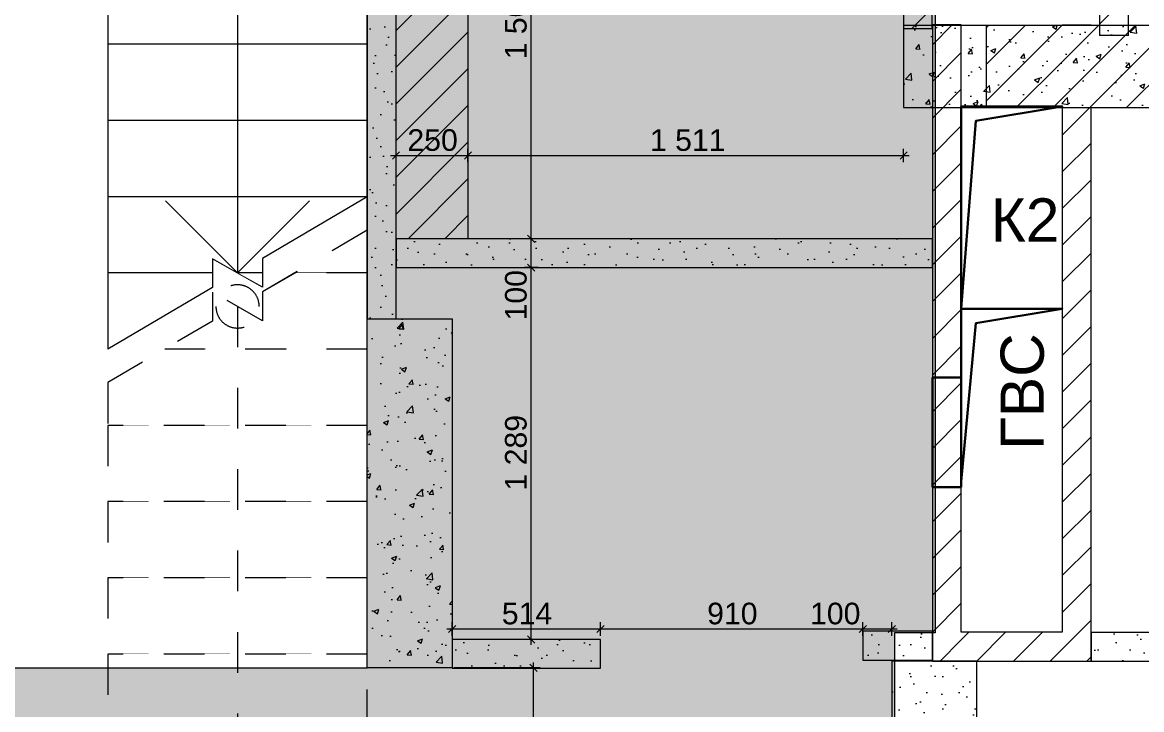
# Model space of a CAD drawing. Header units: millimetres. Extents: x 2336463 to 2579121, y 595385 to 778077.
# Drawn here: x 2428312 to 2432193, y 706766 to 709148 of the extents above; entities that cross this region are included whole.
import ezdxf

# ---------------------------------------------------------------- set-up
doc = ezdxf.new("R2010")
doc.units = ezdxf.units.MM
doc.header["$MEASUREMENT"] = 0
for name, pattern in [('Wipeout_Contour', [1000, 0, -1000]), ('Пунктирная', [88.194442, 0, -88.194442]), ('Штриховая', [282.222223, 141.111112, -141.111112])]:
    doc.linetypes.add(name, pattern=pattern)
for name, color, linetype, lineweight in [('+возводимые стены шриховка_Ном._пера__1', 7, 'Continuous', 13), ('+стена с дверью_Ном._пера__1', 7, 'Continuous', 13), ('Конструктив - Стены Несущие_Ном._пера__21', 7, 'Continuous', 30), ('сит план_Ном._пера__1', 7, 'Continuous', 13), ('сит план_Ном._пера__21', 7, 'Continuous', 30)]:
    doc.layers.add(name, color=color, linetype=linetype, lineweight=lineweight)
for name, color, linetype, lineweight, true_color in [('+возводимые стены шриховка_Ном._пера__183', 7, 'Continuous', 0, 0xe8e8e8), ('+возводимые стены шриховка_Ном._пера__242', 7, 'Continuous', 13, 0x1b55b5), ('+размер возводимые стены_Ном._пера__242', 7, 'Continuous', 13, 0x1b55b5), ('+стена с дверью_Ном._пера__243', 7, 'Continuous', 13, 0xe25822), ('Конструктив - Лестницы_Ном._пера__11', 7, 'Continuous', 15, 0x6c80ff), ('сит план_Ном._пера__87', 7, 'Continuous', 20, 0x6a6a6a)]:
    doc.layers.add(name, color=color, linetype=linetype, lineweight=lineweight, true_color=true_color)
for name, color, linetype in [('+размер возводимые стены', 7, 'Continuous'), ('Конструктив - Лестницы', 7, 'Continuous'), ('сит план', 7, 'Continuous')]:
    doc.layers.add(name, color=color, linetype=linetype)
doc.styles.add('СГЕНЕРИР_СТИЛЬ_1', font='arial.ttf')
doc.dimstyles.new('СГЕНЕРИР_СТИЛЬ__1', dxfattribs={"dimtxt": 75, "dimasz": 23.75, "dimexe": 0.18, "dimexo": 300, "dimgap": 0, "dimtad": 1, "dimtih": 1, "dimtoh": 1, "dimdec": 0, "dimzin": 0, "dimdsep": 46, "dimtxsty": 'СГЕНЕРИР_СТИЛЬ_1', "dimblk": 'ARROWHEAD_6', "dimblk1": 'ARROWHEAD_6', "dimblk2": 'ARROWHEAD_6', "dimcen": 0.09, "dimclrd": 256, "dimclre": 256, "dimclrt": 256, "dimazin": 0, "dimtfac": 1, "dimtdec": 4, "dimtmove": 0, "dimatfit": 3, "dimfxl": 0, "dimtolj": 1, "dimtzin": 0, "dimarcsym": 0})
doc.dimstyles.new('СГЕНЕРИР_СТИЛЬ__2', dxfattribs={"dimtxt": 75, "dimasz": 23.75, "dimexe": 0.18, "dimexo": 300, "dimgap": 0, "dimtad": 1, "dimdec": 0, "dimzin": 0, "dimdsep": 46, "dimtxsty": 'СГЕНЕРИР_СТИЛЬ_1', "dimblk": 'ARROWHEAD_6', "dimblk1": 'ARROWHEAD_6', "dimblk2": 'ARROWHEAD_6', "dimcen": 0.09, "dimclrd": 256, "dimclre": 256, "dimclrt": 256, "dimazin": 0, "dimtfac": 1, "dimtdec": 4, "dimtmove": 0, "dimatfit": 3, "dimfxl": 0, "dimtolj": 1, "dimtzin": 0, "dimarcsym": 0})
pattern_1 = [(45, (2086872.015, 585988.686), (-55.684659, 55.684659), [0, -52.5, 0, -78.75]), (110, (2087047.015, 585988.686), (74.000794, 26.934086), [0, -38.5, 0, -66.5])]
pattern_2 = [(45, (2086872.015, 585813.69), (-63.639609, 63.639609), [])]
pattern_3 = [(50, (2086872.01, 585813.69), (-182.18467, 15.939086), [19.05, -209.55]), (355, (2086872.01, 585813.69), (-35.24342, 191.05685), [15.24, -167.64058]), (100.451445, (2086887.2, 585812.36), (146.94125, 175.11775), [16.19001, -178.09024]), (46.1842, (2086872.01, 585864.49), (-271.07904, 42.04233), [28.575, -314.325]), (96.63556, (2086894.6, 585860.98), (237.40413, 247.42612), [24.28502, -267.1356]), (351.18415, (2086872.01, 585864.49), (237.40413, 247.42612), [22.85997, -251.45973]), (21, (2086897.41, 585851.79), (-151.61439, 102.2652), [19.05, -209.55]), (326, (2086897.41, 585851.79), (61.80203, 184.18797), [15.24, -167.64]), (71.451445, (2086910.05, 585843.26), (213.41642, 81.92277), [16.19001, -178.08994]), (37.5, (2086872.015, 585813.686), (3.088603, 84.555039), [0, -165.608, 0, -170.18, 0, -168.275]), (7.5, (2086872.015, 585813.69), (66.819663, 100.180575), [0, -97.028, 0, -161.798, 0, -64.135]), (327.5, (2086815.37, 585813.686), (-135.590595, 5.728744), [0, -63.5, 0, -198.12, 0, -262.89]), (317.5, (2086789.97, 585813.69), (148.12918, 25.42649), [0, -82.55, 0, -131.572, 0, -186.69])]

# ---------------------------------------------------------------- blocks, each defined once
blk = doc.blocks.new('Лестница_2', base_point=(2086872, 585813.7))
at = {"color": 254, "linetype": 'Wipeout_Contour', "lineweight": 0, "ltscale": 10121892.13433642}
blk.add_wipeout([(2429508, 709336.7), (2428608, 709336.7), (2428608, 709072.4), (2429508, 709072.4)], dxfattribs=at).dxf.layer = 'Конструктив - Лестницы'
at = {"layer": 'Конструктив - Лестницы_Ном._пера__11', "color": 171, "linetype": 'Continuous', "lineweight": 15, "true_color": 0x6c80ff}
for p, q in [((2428608, 709336.7), (2428608, 709072.4)), ((2429508, 709072.4), (2429508, 709336.7)), ((2428608, 709072.4), (2429508, 709072.4))]:
    blk.add_line(p, q, dxfattribs=at)
at = {"color": 254, "linetype": 'Wipeout_Contour', "lineweight": 0, "ltscale": 10121595.90443168}
blk.add_wipeout([(2429508, 709072.4), (2428608, 709072.4), (2428608, 708808.1), (2429508, 708808.1)], dxfattribs=at).dxf.layer = 'Конструктив - Лестницы'
at = {"layer": 'Конструктив - Лестницы_Ном._пера__11', "color": 171, "linetype": 'Continuous', "lineweight": 15, "true_color": 0x6c80ff}
for p, q in [((2429508, 709072.4), (2428608, 709072.4)), ((2428608, 709072.4), (2428608, 708808.1)), ((2429508, 708808.1), (2429508, 709072.4)), ((2428608, 708808.1), (2429508, 708808.1))]:
    blk.add_line(p, q, dxfattribs=at)
at = {"color": 254, "linetype": 'Wipeout_Contour', "lineweight": 0, "ltscale": 10121299.77627265}
blk.add_wipeout([(2429508, 708808.1), (2428608, 708808.1), (2428608, 708543.8), (2429508, 708543.8)], dxfattribs=at).dxf.layer = 'Конструктив - Лестницы'
at = {"layer": 'Конструктив - Лестницы_Ном._пера__11', "color": 171, "linetype": 'Continuous', "lineweight": 15, "true_color": 0x6c80ff}
for p, q in [((2429508, 708808.1), (2428608, 708808.1)), ((2428608, 708808.1), (2428608, 708543.8)), ((2429508, 708543.8), (2429508, 708808.1)), ((2428608, 708543.8), (2429508, 708543.8))]:
    blk.add_line(p, q, dxfattribs=at)
at = {"color": 254, "linetype": 'Wipeout_Contour', "lineweight": 0, "ltscale": 20241455.5073471}
blk.add_wipeout([(2428608, 708543.8), (2428608, 708279.5), (2428971.7, 708279.5), (2428971.7, 708328.9), (2429058, 708279.5), (2429144.2, 708279.5), (2429144.2, 708330.2), (2429508, 708543.8)], dxfattribs=at).dxf.layer = 'Конструктив - Лестницы'
at = {"layer": 'Конструктив - Лестницы_Ном._пера__11', "color": 171, "linetype": 'Continuous', "lineweight": 15, "true_color": 0x6c80ff}
for p, q in [((2429508, 708543.8), (2428608, 708543.8)), ((2428608, 708543.8), (2428608, 708279.5)), ((2428608, 708279.5), (2428971.7, 708279.5)), ((2429058, 708279.5), (2429144.2, 708279.5))]:
    blk.add_line(p, q, dxfattribs=at)
at = {"color": 254, "linetype": 'Wipeout_Contour', "lineweight": 0, "ltscale": 7591736.301718388}
blk.add_wipeout([(2429255.4, 708279.5), (2429508, 708279.5), (2429508, 708427.9)], dxfattribs=at).dxf.layer = 'Конструктив - Лестницы'
at = {"layer": 'Конструктив - Лестницы_Ном._пера__11', "color": 171, "linetype": 'Continuous', "lineweight": 15, "true_color": 0x6c80ff}
blk.add_line((2429508, 708543.8), (2429144.2, 708330.2), dxfattribs=at)
at = {"layer": 'Конструктив - Лестницы_Ном._пера__11', "color": 171, "linetype": 'Штриховая', "lineweight": 15, "true_color": 0x6c80ff}
for p, q in [((2429508, 708279.5), (2429508, 708427.9)), ((2429255.4, 708279.5), (2429508, 708279.5))]:
    blk.add_line(p, q, dxfattribs=at)
at = {"color": 254, "linetype": 'Wipeout_Contour', "lineweight": 0, "ltscale": 10119738.24395682}
blk.add_wipeout([(2428608, 708279.5), (2428608, 708015.3), (2428971.7, 708228.9), (2428971.7, 708279.5)], dxfattribs=at).dxf.layer = 'Конструктив - Лестницы'
at = {"color": 254, "linetype": 'Wipeout_Contour', "lineweight": 0, "ltscale": 7590793.219094954}
blk.add_wipeout([(2429144.2, 708279.5), (2429058, 708279.5), (2429144.2, 708230.2)], dxfattribs=at).dxf.layer = 'Конструктив - Лестницы'
at = {"layer": 'Конструктив - Лестницы_Ном._пера__11', "color": 171, "linetype": 'Continuous', "lineweight": 15, "true_color": 0x6c80ff}
for p, q in [((2428971.7, 708279.5), (2428608, 708279.5)), ((2428608, 708279.5), (2428608, 708015.3)), ((2429144.2, 708279.5), (2429058, 708279.5))]:
    blk.add_line(p, q, dxfattribs=at)
at = {"color": 254, "linetype": 'Wipeout_Contour', "lineweight": 0, "ltscale": 20242244.87497287}
blk.add_wipeout([(2428805.4, 708015.3), (2429508, 708015.3), (2429508, 708279.5), (2429255.4, 708279.5), (2429144.2, 708214.2), (2429144.2, 708114.2), (2428971.7, 708212.9), (2428971.7, 708112.9)], dxfattribs=at).dxf.layer = 'Конструктив - Лестницы'
at = {"layer": 'Конструктив - Лестницы_Ном._пера__11', "color": 171, "linetype": 'Continuous', "lineweight": 15, "true_color": 0x6c80ff}
for p, q in [((2429058, 709336.7), (2429058, 708279.5)), ((2429058, 708279.5), (2428808, 708529.5)), ((2429308, 708529.5), (2429058, 708279.5)), ((2429144.2, 708230.2), (2428971.7, 708328.9)), ((2428971.7, 708328.9), (2428971.7, 708228.9)), ((2429144.2, 708330.2), (2429144.2, 708230.2))]:
    blk.add_line(p, q, dxfattribs=at)
at = {"layer": 'Конструктив - Лестницы_Ном._пера__11', "color": 171, "linetype": 'Штриховая', "lineweight": 15, "true_color": 0x6c80ff}
for p, q in [((2429508, 708427.9), (2429144.2, 708214.2)), ((2429508, 708279.5), (2429255.4, 708279.5)), ((2429508, 708015.3), (2429508, 708279.5)), ((2429144.2, 708114.2), (2428971.7, 708212.9)), ((2428971.7, 708212.9), (2428971.7, 708112.9)), ((2429144.2, 708214.2), (2429144.2, 708114.2)), ((2428805.4, 708015.3), (2429508, 708015.3))]:
    blk.add_line(p, q, dxfattribs=at)
for start, end in [(0, 180), (180, 0)]:
    blk.add_arc((2429058, 708163.6), 75, start, end, dxfattribs=at)
at = {"color": 254, "linetype": 'Wipeout_Contour', "lineweight": 0, "ltscale": 12650277.35630486}
blk.add_wipeout([(2428608, 707751), (2429508, 707751), (2429508, 708015.3), (2428805.4, 708015.3), (2428608, 707899.3)], dxfattribs=at).dxf.layer = 'Конструктив - Лестницы'
at = {"layer": 'Конструктив - Лестницы_Ном._пера__11', "color": 171, "linetype": 'Continuous', "lineweight": 15, "true_color": 0x6c80ff}
blk.add_line((2428971.7, 708228.9), (2428608, 708015.3), dxfattribs=at)
at = {"layer": 'Конструктив - Лестницы_Ном._пера__11', "color": 171, "linetype": 'Штриховая', "lineweight": 15, "true_color": 0x6c80ff}
for p, q in [((2428971.7, 708112.9), (2428608, 707899.3)), ((2429508, 708015.3), (2428805.4, 708015.3)), ((2429508, 707751), (2429508, 708015.3)), ((2428608, 707899.3), (2428608, 707751)), ((2428608, 707751), (2429508, 707751))]:
    blk.add_line(p, q, dxfattribs=at)
at = {"color": 254, "linetype": 'Wipeout_Contour', "lineweight": 0, "ltscale": 10120116.28123861}
blk.add_wipeout([(2428608, 707751), (2428608, 707486.7), (2429508, 707486.7), (2429508, 707751)], dxfattribs=at).dxf.layer = 'Конструктив - Лестницы'
at = {"layer": 'Конструктив - Лестницы_Ном._пера__11', "color": 171, "linetype": 'Штриховая', "lineweight": 15, "true_color": 0x6c80ff}
for p, q in [((2429508, 707751), (2428608, 707751)), ((2428608, 707751), (2428608, 707486.7)), ((2429508, 707486.7), (2429508, 707751)), ((2428608, 707486.7), (2429508, 707486.7))]:
    blk.add_line(p, q, dxfattribs=at)
at = {"color": 254, "linetype": 'Wipeout_Contour', "lineweight": 0, "ltscale": 10119820.6619353}
blk.add_wipeout([(2428608, 707486.7), (2428608, 707222.4), (2429508, 707222.4), (2429508, 707486.7)], dxfattribs=at).dxf.layer = 'Конструктив - Лестницы'
at = {"layer": 'Конструктив - Лестницы_Ном._пера__11', "color": 171, "linetype": 'Штриховая', "lineweight": 15, "true_color": 0x6c80ff}
for p, q in [((2429508, 707486.7), (2428608, 707486.7)), ((2428608, 707486.7), (2428608, 707222.4)), ((2429508, 707222.4), (2429508, 707486.7)), ((2428608, 707222.4), (2429508, 707222.4))]:
    blk.add_line(p, q, dxfattribs=at)
at = {"color": 254, "linetype": 'Wipeout_Contour', "lineweight": 0, "ltscale": 10119525.14443126}
blk.add_wipeout([(2428608, 707222.4), (2428608, 706958.1), (2429508, 706958.1), (2429508, 707222.4)], dxfattribs=at).dxf.layer = 'Конструктив - Лестницы'
at = {"layer": 'Конструктив - Лестницы_Ном._пера__11', "color": 171, "linetype": 'Штриховая', "lineweight": 15, "true_color": 0x6c80ff}
for p, q in [((2429508, 707222.4), (2428608, 707222.4)), ((2428608, 707222.4), (2428608, 706958.1)), ((2429508, 706958.1), (2429508, 707222.4)), ((2428608, 706958.1), (2429508, 706958.1))]:
    blk.add_line(p, q, dxfattribs=at)
at = {"color": 254, "linetype": 'Wipeout_Contour', "lineweight": 0, "ltscale": 10119229.7287354}
blk.add_wipeout([(2428608, 706958.1), (2428608, 706693.8), (2429508, 706693.8), (2429508, 706958.1)], dxfattribs=at).dxf.layer = 'Конструктив - Лестницы'
at = {"layer": 'Конструктив - Лестницы_Ном._пера__11', "color": 171, "linetype": 'Штриховая', "lineweight": 15, "true_color": 0x6c80ff}
for p, q in [((2429058, 708163.6), (2429058, 706165.3)), ((2429508, 706958.1), (2428608, 706958.1)), ((2428608, 706958.1), (2428608, 706693.8)), ((2429508, 706693.8), (2429508, 706958.1))]:
    blk.add_line(p, q, dxfattribs=at)
blk = doc.blocks.new('Стена_836', base_point=(2431368.1, 709998.4))
at = {"layer": 'сит план_Ном._пера__87', "linetype": 'Continuous', "lineweight": 20, "true_color": 0x6a6a6a}
h = blk.add_hatch(dxfattribs=at)
h.set_pattern_fill('Блоки_Бетонные_Эффективные', color=251, style=0, pattern_type=2)
h.set_pattern_definition(pattern_2)
h.paths.add_polyline_path([(2431368.1, 709998.4), (2431367.5, 709127.1), (2431467.5, 709127), (2431468.1, 709998.3)])
at = {"layer": 'сит план_Ном._пера__1', "color": 7, "linetype": 'Continuous', "lineweight": 13, "flags": 128}
for points in [[(2431368.1, 709998.4), (2431367.5, 709127.1)], [(2431468.1, 709998.3), (2431368.1, 709998.4)], [(2431468.1, 709997.9), (2431468.1, 709998.3)], [(2431467.5, 709127), (2431468, 709897.9)], [(2431367.5, 709127.1), (2431467.5, 709127)]]:
    blk.add_lwpolyline(points, dxfattribs=at)
blk = doc.blocks.new('Стена_838', base_point=(2432148, 709997.9))
at = {"layer": 'сит план_Ном._пера__87', "linetype": 'Continuous', "lineweight": 20, "true_color": 0x6a6a6a}
h = blk.add_hatch(dxfattribs=at)
h.set_pattern_fill('Блоки_Бетонные_Эффективные', color=251, style=0, pattern_type=2)
h.set_pattern_definition(pattern_2)
h.paths.add_polyline_path([(2432048, 709897.9), (2432047.8, 709102.8), (2432147.8, 709102.8), (2432148, 709897.9)])
at = {"layer": 'сит план_Ном._пера__1', "color": 7, "linetype": 'Continuous', "lineweight": 13, "flags": 128}
for points in [[(2432048, 709897.9), (2432047.8, 709102.8)], [(2432147.8, 709102.8), (2432148, 709897.9)], [(2432147.8, 709102.8), (2432047.8, 709102.8)]]:
    blk.add_lwpolyline(points, dxfattribs=at)
blk = doc.blocks.new('Стена_839', base_point=(2431653.9, 709137.9))
at = {"layer": 'сит план_Ном._пера__87', "linetype": 'Continuous', "lineweight": 20, "true_color": 0x6a6a6a}
h = blk.add_hatch(dxfattribs=at)
h.set_pattern_fill('Блоки_Бетонные_Эффективные', color=251, style=0, pattern_type=2)
h.set_pattern_definition(pattern_2)
h.paths.add_polyline_path([(2431918, 708852.8), (2431918, 709137.8), (2431653.9, 709137.9), (2431653.9, 708852.9)])
h = blk.add_hatch(dxfattribs=at)
h.set_pattern_fill('Блоки_Бетонные_Эффективные', color=251, style=0, pattern_type=2)
h.set_pattern_definition(pattern_2)
h.paths.add_polyline_path([(2432572.9, 708852.7), (2432573, 709137.7), (2432018, 709137.8), (2432018, 708852.8)])
at = {"layer": 'сит план_Ном._пера__1', "color": 7, "linetype": 'Continuous', "lineweight": 13, "flags": 128}
for points in [[(2431918, 709137.8), (2431653.9, 709137.9)], [(2431653.9, 709137.9), (2431653.9, 708852.9)], [(2432047.8, 709137.8), (2432018, 709137.8)], [(2432573, 709137.7), (2432147.8, 709137.8)], [(2432572.9, 708852.7), (2432573, 709137.7)], [(2431653.9, 708852.9), (2431918, 708852.8)], [(2432018, 708852.8), (2432572.9, 708852.7)]]:
    blk.add_lwpolyline(points, dxfattribs=at)
blk = doc.blocks.new('Стена_840', base_point=(2431468, 709139.9))
at = {"layer": 'сит план_Ном._пера__87', "linetype": 'Continuous', "lineweight": 20, "true_color": 0x6a6a6a}
h = blk.add_hatch(dxfattribs=at)
h.set_pattern_fill('Блоки_Бетонные_Эффективные', color=251, style=0, pattern_type=2)
h.set_pattern_definition(pattern_2)
h.paths.add_polyline_path([(2431568, 707033.9), (2431568, 709139.9), (2431468, 709139.9), (2431468, 707033.9)])
h = blk.add_hatch(dxfattribs=at)
h.set_pattern_fill('Блоки_Бетонные_Эффективные', color=251, style=0, pattern_type=2)
h.set_pattern_definition(pattern_2)
h.paths.add_polyline_path([(2431568, 707033.9), (2431468, 706933.9), (2431568, 706933.9)])
h = blk.add_hatch(dxfattribs=at)
h.set_pattern_fill('Блоки_Бетонные_Эффективные', color=251, style=0, pattern_type=2)
h.set_pattern_definition(pattern_2)
h.paths.add_polyline_path([(2431568, 707033.9), (2431468, 707033.9), (2431468, 706933.9)])
at = {"layer": 'сит план_Ном._пера__1', "color": 7, "linetype": 'Continuous', "lineweight": 13, "flags": 128}
for points in [[(2431468, 709139.9), (2431468, 706933.9)], [(2431568, 709139.9), (2431468, 709139.9)], [(2431568, 707033.9), (2431568, 709139.9)], [(2431468, 706933.9), (2431568, 706933.9)]]:
    blk.add_lwpolyline(points, dxfattribs=at)
blk = doc.blocks.new('Стена_841', base_point=(2431468, 706933.9))
at = {"layer": 'сит план_Ном._пера__87', "linetype": 'Continuous', "lineweight": 20, "true_color": 0x6a6a6a}
h = blk.add_hatch(dxfattribs=at)
h.set_pattern_fill('Блоки_Бетонные_Эффективные', color=251, style=0, pattern_type=2)
h.set_pattern_definition(pattern_2)
h.paths.add_polyline_path([(2431568, 706933.9), (2431918, 706933.9), (2431918, 707033.9), (2431568, 707033.9)])
h = blk.add_hatch(dxfattribs=at)
h.set_pattern_fill('Блоки_Бетонные_Эффективные', color=251, style=0, pattern_type=2)
h.set_pattern_definition(pattern_2)
h.paths.add_polyline_path([(2432018, 707033.9), (2431918, 707033.9), (2432018, 706933.9)])
h = blk.add_hatch(dxfattribs=at)
h.set_pattern_fill('Блоки_Бетонные_Эффективные', color=251, style=0, pattern_type=2)
h.set_pattern_definition(pattern_2)
h.paths.add_polyline_path([(2432018, 706933.9), (2431918, 707033.9), (2431918, 706933.9)])
at = {"layer": 'сит план_Ном._пера__1', "color": 7, "linetype": 'Continuous', "lineweight": 13, "flags": 128}
for points in [[(2431918, 707033.9), (2431568, 707033.9)], [(2432018, 706933.9), (2432018, 707033.9)], [(2431568, 706933.9), (2432018, 706933.9)]]:
    blk.add_lwpolyline(points, dxfattribs=at)
blk = doc.blocks.new('Стена_842', base_point=(2432018, 706933.9))
at = {"layer": 'сит план_Ном._пера__87', "linetype": 'Continuous', "lineweight": 20, "true_color": 0x6a6a6a}
h = blk.add_hatch(dxfattribs=at)
h.set_pattern_fill('Блоки_Бетонные_Эффективные', color=251, style=0, pattern_type=2)
h.set_pattern_definition(pattern_2)
h.paths.add_polyline_path([(2432018, 707033.9), (2432018, 709139.9), (2431918, 709139.9), (2431918, 707033.9)])
at = {"layer": 'сит план_Ном._пера__1', "color": 7, "linetype": 'Continuous', "lineweight": 13, "flags": 128}
for points in [[(2431918, 709139.9), (2432018, 709139.9)], [(2431918, 708852.8), (2431918, 707033.9)], [(2432018, 707033.9), (2432018, 708852.8)]]:
    blk.add_lwpolyline(points, dxfattribs=at)
blk = doc.blocks.new('*D3656', base_point=(2086872, 585813.7))
at = {"layer": '+размер возводимые стены_Ном._пера__242', "color": 152, "linetype": 'Continuous', "lineweight": 13, "true_color": 0x1b55b5}
for p, q in [((2433665.9, 706933.1), (2433619, 706933.1)), ((2433630, 706945.6), (2433655, 706920.6)), ((2433642.5, 705394.6), (2433642.5, 706933.1)), ((2433630, 705407.1), (2433655, 705382.1)), ((2433665.9, 705394.6), (2431922.2, 705394.6))]:
    blk.add_line(p, q, dxfattribs=at)
at = {"layer": '+размер возводимые стены_Ном._пера__242', "color": 152, "lineweight": 13, "true_color": 0x1b55b5, "char_height": 75, "attachment_point": 7, "rotation": 90, "style": 'СГЕНЕРИР_СТИЛЬ_1'}
for s, insert in [('\\A1;{\\pql;\\fArial|b0|i0|c204|p38;100}', (2433627.5, 706749.9)), ('\\A1;{\\pql;\\fArial|b0|i0|c204|p38;1\xa0539}', (2433627.5, 706035.6))]:
    blk.add_mtext(s, dxfattribs=dict(at, insert=insert))
blk = doc.blocks.new('ARROWHEAD_6')
at = {"color": 0, "linetype": 'Continuous', "lineweight": 0}
for p, q in [((0, 0), (-1, 0)), ((-0.5, -0.5), (0.5, 0.5))]:
    blk.add_line(p, q, dxfattribs=at)
blk = doc.blocks.new('*D3664', base_point=(2086872, 585813.7))
at = {"layer": '+размер возводимые стены_Ном._пера__242', "color": 152, "linetype": 'Continuous', "lineweight": 13, "true_color": 0x1b55b5}
for p, q in [((2430096.9, 706898.1), (2430071.9, 706923.1)), ((2430084.4, 706910.6), (2430084.4, 706929.4)), ((2430107.8, 706910.6), (2429807.6, 706910.6)), ((2430084.4, 704265), (2430084.4, 706910.6)), ((2430071.9, 704277.5), (2430096.9, 704252.5)), ((2430107.8, 704265), (2430060.9, 704265)), ((2430084.4, 704246.2), (2430084.4, 704265))]:
    blk.add_line(p, q, dxfattribs=at)
at = {"layer": '+размер возводимые стены_Ном._пера__242', "color": 152, "lineweight": 13, "true_color": 0x1b55b5, "insert": (2430069.4, 705459.6), "char_height": 75, "attachment_point": 7, "rotation": 90, "style": 'СГЕНЕРИР_СТИЛЬ_1'}
blk.add_mtext('\\A1;{\\pql;\\fArial|b0|i0|c204|p38;2\xa0646}', dxfattribs=at)
blk = doc.blocks.new('*D3665', base_point=(2086872, 585813.7))
at = {"layer": '+размер возводимые стены_Ном._пера__242', "color": 152, "linetype": 'Continuous', "lineweight": 13, "true_color": 0x1b55b5}
for p, q in [((2429783.8, 707045.3), (2429802.6, 707045.3)), ((2429815.1, 707057.8), (2429790.1, 707032.8)), ((2429802.6, 707021.9), (2429802.6, 707068.8)), ((2429802.6, 707045.3), (2430317.1, 707045.3)), ((2430329.6, 707057.8), (2430304.6, 707032.8)), ((2430317.1, 707021.9), (2430317.1, 707068.8))]:
    blk.add_line(p, q, dxfattribs=at)
at = {"layer": '+размер возводимые стены_Ном._пера__242', "color": 152, "lineweight": 13, "true_color": 0x1b55b5, "insert": (2429974.5, 707060.3), "char_height": 75, "attachment_point": 7, "style": 'СГЕНЕРИР_СТИЛЬ_1'}
blk.add_mtext('\\A1;{\\pql;\\fArial|b0|i0|c204|p38;514}', dxfattribs=at)
blk = doc.blocks.new('*D3666', base_point=(2086872, 585813.7))
at = {"layer": '+размер возводимые стены_Ном._пера__242', "color": 152, "linetype": 'Continuous', "lineweight": 13, "true_color": 0x1b55b5}
for p, q in [((2430329.6, 707057.8), (2430304.6, 707032.8)), ((2430317.1, 707021.9), (2430317.1, 707068.8)), ((2430317.1, 707045.3), (2431226.8, 707045.3)), ((2431239.3, 707057.8), (2431214.3, 707032.8)), ((2431226.8, 707021.9), (2431226.8, 707068.8))]:
    blk.add_line(p, q, dxfattribs=at)
at = {"layer": '+размер возводимые стены_Ном._пера__242', "color": 152, "lineweight": 13, "true_color": 0x1b55b5, "char_height": 75, "attachment_point": 7, "style": 'СГЕНЕРИР_СТИЛЬ_1'}
for s, insert in [('\\A1;{\\pql;\\fArial|b0|i0|c204|p38;910}', (2430686.6, 707060.3)), ('\\A1;{\\pql;\\fArial|b0|i0|c204|p38;100}', (2431043.5, 707060.3))]:
    blk.add_mtext(s, dxfattribs=dict(at, insert=insert))
blk = doc.blocks.new('*D3667', base_point=(2086872, 585813.7))
at = {"layer": '+размер возводимые стены_Ном._пера__242', "color": 152, "linetype": 'Continuous', "lineweight": 13, "true_color": 0x1b55b5}
for p, q in [((2431239.3, 707057.8), (2431214.3, 707032.8)), ((2431226.8, 707021.9), (2431226.8, 707068.8)), ((2431226.8, 707045.3), (2431327.2, 707045.3)), ((2431314.7, 707032.8), (2431339.7, 707057.8)), ((2431327.2, 707021.9), (2431327.2, 707068.8)), ((2431327.2, 707045.3), (2431345.9, 707045.3))]:
    blk.add_line(p, q, dxfattribs=at)
blk = doc.blocks.new('*D3671', base_point=(2086872, 585813.7))
at = {"layer": '+размер возводимые стены_Ном._пера__242', "color": 152, "linetype": 'Continuous', "lineweight": 13, "true_color": 0x1b55b5}
for p, q in [((2429607.6, 708663.4), (2429607.6, 708710.3)), ((2429857.1, 708663.4), (2429857.1, 708710.3)), ((2429588.8, 708686.9), (2429607.6, 708686.9)), ((2429620.1, 708699.4), (2429595.1, 708674.4)), ((2429607.6, 708686.9), (2429857.1, 708686.9)), ((2429869.6, 708699.4), (2429844.6, 708674.4))]:
    blk.add_line(p, q, dxfattribs=at)
at = {"layer": '+размер возводимые стены_Ном._пера__242', "color": 152, "lineweight": 13, "true_color": 0x1b55b5, "insert": (2429647, 708701.9), "char_height": 75, "attachment_point": 7, "style": 'СГЕНЕРИР_СТИЛЬ_1'}
blk.add_mtext('\\A1;{\\pql;\\fArial|b0|i0|c204|p38;250}', dxfattribs=at)
blk = doc.blocks.new('*D3672', base_point=(2086872, 585813.7))
at = {"layer": '+размер возводимые стены_Ном._пера__242', "color": 152, "linetype": 'Continuous', "lineweight": 13, "true_color": 0x1b55b5}
for p, q in [((2429857.1, 708663.4), (2429857.1, 708710.3)), ((2431368, 708663.4), (2431368, 708710.3)), ((2429869.6, 708699.4), (2429844.6, 708674.4)), ((2429857.1, 708686.9), (2431368, 708686.9)), ((2431355.5, 708674.4), (2431380.5, 708699.4)), ((2431368, 708686.9), (2431386.7, 708686.9))]:
    blk.add_line(p, q, dxfattribs=at)
at = {"layer": '+размер возводимые стены_Ном._пера__242', "color": 152, "lineweight": 13, "true_color": 0x1b55b5, "insert": (2430488.1, 708701.9), "char_height": 75, "attachment_point": 7, "style": 'СГЕНЕРИР_СТИЛЬ_1'}
blk.add_mtext('\\A1;{\\pql;\\fArial|b0|i0|c204|p38;1\xa0511}', dxfattribs=at)
blk = doc.blocks.new('*D3678', base_point=(2086872, 585813.7))
at = {"layer": '+размер возводимые стены_Ном._пера__242', "color": 152, "linetype": 'Continuous', "lineweight": 13, "true_color": 0x1b55b5}
for p, q in [((2430100.1, 708298.1), (2430053.2, 708298.1)), ((2430064.1, 708310.6), (2430089.1, 708285.6)), ((2430076.6, 707008.8), (2430076.6, 708298.1)), ((2430100.1, 707008.8), (2430053.2, 707008.8)), ((2430064.1, 707021.3), (2430089.1, 706996.3)), ((2430076.6, 706990.1), (2430076.6, 707008.8))]:
    blk.add_line(p, q, dxfattribs=at)
at = {"layer": '+размер возводимые стены_Ном._пера__242', "color": 152, "lineweight": 13, "true_color": 0x1b55b5, "char_height": 75, "attachment_point": 7, "rotation": 90, "style": 'СГЕНЕРИР_СТИЛЬ_1'}
for s, insert in [('\\A1;{\\pql;\\fArial|b0|i0|c204|p38;100}', (2430061.6, 708114.9)), ('\\A1;{\\pql;\\fArial|b0|i0|c204|p38;1\xa0289}', (2430061.6, 707525.2))]:
    blk.add_mtext(s, dxfattribs=dict(at, insert=insert))
blk = doc.blocks.new('*D3679', base_point=(2086872, 585813.7))
at = {"layer": '+размер возводимые стены_Ном._пера__242', "color": 152, "linetype": 'Continuous', "lineweight": 13, "true_color": 0x1b55b5}
for p, q in [((2430100.1, 708398.1), (2430053.2, 708398.1)), ((2430064.1, 708410.6), (2430089.1, 708385.6)), ((2430076.6, 708298.1), (2430076.6, 708398.1)), ((2430100.1, 708298.1), (2430053.2, 708298.1)), ((2430064.1, 708310.6), (2430089.1, 708285.6))]:
    blk.add_line(p, q, dxfattribs=at)
blk = doc.blocks.new('*D3680', base_point=(2086872, 585813.7))
at = {"layer": '+размер возводимые стены_Ном._пера__242', "color": 152, "linetype": 'Continuous', "lineweight": 13, "true_color": 0x1b55b5}
for p, q in [((2430100.1, 708398.1), (2430053.2, 708398.1)), ((2430064.1, 708410.6), (2430089.1, 708385.6))]:
    blk.add_line(p, q, dxfattribs=at)
blk = doc.blocks.new('*D3681', base_point=(2086872, 585813.7))
at = {"layer": '+размер возводимые стены_Ном._пера__242', "color": 152, "linetype": 'Continuous', "lineweight": 13, "true_color": 0x1b55b5}
for p, q in [((2430089.1, 709886.1), (2430064.1, 709911.1)), ((2430076.6, 709898.6), (2430076.6, 709917.3)), ((2430100.1, 709898.6), (2430053.2, 709898.6)), ((2430076.6, 708398.1), (2430076.6, 709898.6)), ((2430100.1, 708398.1), (2430053.2, 708398.1)), ((2430064.1, 708410.6), (2430089.1, 708385.6))]:
    blk.add_line(p, q, dxfattribs=at)
at = {"layer": '+размер возводимые стены_Ном._пера__242', "color": 152, "lineweight": 13, "true_color": 0x1b55b5, "insert": (2430061.6, 709020.1), "char_height": 75, "attachment_point": 7, "rotation": 90, "style": 'СГЕНЕРИР_СТИЛЬ_1'}
blk.add_mtext('\\A1;{\\pql;\\fArial|b0|i0|c204|p38;1\xa0500}', dxfattribs=at)

msp = doc.modelspace()

# ---------------------------------------------------------------- hatches: boundary and pattern name
at = {"layer": '+возводимые стены шриховка_Ном._пера__183', "linetype": 'Continuous', "lineweight": 0, "true_color": 0xe8e8e8}
h = msp.add_hatch(dxfattribs=at)
h.set_pattern_fill('Штукатурка__Гипс_01', color=254, style=0, pattern_type=2)
h.set_pattern_definition(pattern_1)
h.paths.add_polyline_path([(2429607.6, 708298.1), (2431467.6, 708298.1), (2431467.6, 708398.1), (2429607.6, 708398.1)])
h = msp.add_hatch(dxfattribs=at)
h.set_pattern_fill('Штукатурка__Гипс_01', color=254, style=0, pattern_type=2)
h.set_pattern_definition(pattern_1)
h.paths.add_polyline_path([(2431226.8, 706937.5), (2431467.6, 706937.5), (2431467.6, 707037.5), (2431226.8, 707037.5)])
h = msp.add_hatch(dxfattribs=at)
h.set_pattern_fill('Штукатурка__Гипс_01', color=254, style=0, pattern_type=2)
h.set_pattern_definition(pattern_1)
h.paths.add_polyline_path([(2429802.6, 706908.8), (2430317.1, 706908.8), (2430317.1, 707008.8), (2429802.6, 707008.8)])
h = msp.add_hatch(dxfattribs=at)
h.set_pattern_fill('Штукатурка__Гипс_01', color=254, style=0, pattern_type=2)
h.set_pattern_definition(pattern_1)
h.paths.add_polyline_path([(2432018, 706933.1), (2433410.3, 706933.1), (2433410.3, 707033), (2432018, 707033)])
h = msp.add_hatch(dxfattribs=at)
h.set_pattern_fill('Штукатурка__Гипс_01', color=254, style=0, pattern_type=2)
h.set_pattern_definition(pattern_1)
h.paths.add_polyline_path([(2431327.2, 706602.6), (2431467.6, 706602.6), (2431622.2, 706602.6), (2431622.2, 706933.9), (2431467.6, 706933.9), (2431327.2, 706933.9)])
at = {"layer": '+возводимые стены шриховка_Ном._пера__242', "linetype": 'Continuous', "lineweight": 13, "true_color": 0x1b55b5}
h = msp.add_hatch(dxfattribs=at)
h.set_pattern_fill('Блоки_Бетонные_Эффективные', color=152, style=0, pattern_type=2)
h.set_pattern_definition(pattern_2)
h.paths.add_polyline_path([(2429608.1, 709898.6), (2429857.1, 709898.6), (2429857.1, 708398.1), (2429608.1, 708398.1)])
at = {"layer": 'сит план_Ном._пера__1', "linetype": 'Continuous', "lineweight": 13}
h = msp.add_hatch(dxfattribs=at)
h.set_pattern_fill('AR_CONC', style=0, pattern_type=2)
h.set_pattern_definition(pattern_3)
h.paths.add_polyline_path([(2432587, 709137.7), (2431368, 709137.7), (2431368, 708852.9), (2432587, 708852.9)])

# ---------------------------------------------------------------- linework, layer by layer
at = {"layer": '+возводимые стены шриховка_Ном._пера__1', "color": 7, "linetype": 'Continuous', "lineweight": 13, "flags": 128}
for points in [[(2429608.1, 709898.6), (2429857.1, 709898.6), (2429857.1, 708398.1), (2429608.1, 708398.1)], [(2429607.6, 708298.1), (2431467.6, 708298.1), (2431467.6, 708398.1), (2429607.6, 708398.1)], [(2431226.8, 706937.5), (2431467.6, 706937.5), (2431467.6, 707037.5), (2431226.8, 707037.5)], [(2429802.6, 706908.8), (2430317.1, 706908.8), (2430317.1, 707008.8), (2429802.6, 707008.8)], [(2432018, 706933.1), (2433410.3, 706933.1), (2433410.3, 707033), (2432018, 707033)], [(2431327.2, 706602.6), (2431467.6, 706602.6), (2431622.2, 706602.6), (2431622.2, 706933.9), (2431467.6, 706933.9), (2431327.2, 706933.9)]]:
    msp.add_lwpolyline(points, close=True, dxfattribs=at)
at = {"layer": 'Конструктив - Стены Несущие_Ном._пера__21', "color": 7, "linetype": 'Continuous', "lineweight": 30}
for p, q in [((2431468, 707916.9), (2431568, 707916.9)), ((2431468, 707536.9), (2431468, 707916.9)), ((2431568, 707916.9), (2431568, 707536.9)), ((2431568, 707536.9), (2431468, 707536.9))]:
    msp.add_line(p, q, dxfattribs=at)
at = {"layer": 'сит план_Ном._пера__1', "color": 7, "linetype": 'Continuous', "lineweight": 13, "flags": 128}
msp.add_lwpolyline([(2432587, 709137.7), (2431368, 709137.7), (2431368, 708852.9), (2432587, 708852.9)], close=True, dxfattribs=at)
at = {"layer": 'сит план_Ном._пера__21', "color": 7, "linetype": 'Continuous', "lineweight": 30, "flags": 128}
for points in [[(2431568, 708156.9), (2431618, 708806.9), (2431918, 708856.9), (2431568, 708856.9)], [(2431568, 707556.9), (2431618, 708105.5), (2431918, 708155.5), (2431568, 708155.5)]]:
    msp.add_lwpolyline(points, close=True, dxfattribs=at)

# ---------------------------------------------------------------- block references
at = {"layer": 'Конструктив - Лестницы', "color": 8, "linetype": 'Пунктирная', "lineweight": 15}
msp.add_blockref('Лестница_2', (2086872, 585813.7), dxfattribs=at)
at = {"layer": 'сит план', "color": 7, "lineweight": 13}
for name, p in [('Стена_836', (2431368.1, 709998.4)), ('Стена_838', (2432148, 709997.9)), ('Стена_840', (2431468, 709139.9)), ('Стена_839', (2431653.9, 709137.9)), ('Стена_842', (2432018, 706933.9)), ('Стена_841', (2431468, 706933.9))]:
    msp.add_blockref(name, p, dxfattribs=at)

# ---------------------------------------------------------------- texts
at = {"layer": 'сит план_Ном._пера__1', "color": 7, "linetype": 'Continuous', "lineweight": 13, "insert": (2431669.6, 708538.4), "char_height": 150, "attachment_point": 1, "style": 'СГЕНЕРИР_СТИЛЬ_1'}
msp.add_mtext('\\A1;{\\pql;\\fArial|b0|i0|c204|p38;К\\fArial|b0|i0|c204|p38;2}', dxfattribs=at)
at = {"layer": 'сит план_Ном._пера__1', "color": 7, "linetype": 'Continuous', "lineweight": 13, "insert": (2431704.2, 707666), "char_height": 150, "attachment_point": 1, "rotation": 90, "style": 'СГЕНЕРИР_СТИЛЬ_1'}
msp.add_mtext('\\A1;{\\pql;\\fArial|b0|i0|c204|p38;ГВС}', dxfattribs=at)

# ---------------------------------------------------------------- dimensions: what is measured, and where the dimension line sits
at = {"layer": '+размер возводимые стены', "color": 152, "linetype": 'Continuous', "lineweight": 13, "true_color": 0x1b55b5}
for base, p1, p2, picture, middle in [((2430076.6292, 709898.5891), (2429857.0809, 708398.1352), (2429857.0809, 709898.5891), '*D3681', (2430024.1292, 709148.9573)), ((2430076.6, 708398.1), (2429857.1, 708298.1), (2429857.1, 708398.1), '*D3679', (2430024.1, 708200.7)), ((2430076.6292359, 708398.1352485), (2429857.0809438, 708398.1352485), (2429857.0809438, 708398.1352485), '*D3680', (2430024.1292353, 708398.2663138)), ((2430076.6, 708298.1), (2429802.6, 707008.8), (2429857.1, 708298.1), '*D3678', (2430024.1, 707654.1)), ((2433642.4844, 706933.0941), (2431622.1648, 705394.5919), (2433410.3177, 706933.0941), '*D3656', (2433589.9844, 706164.4382))]:
    dim = msp.add_linear_dim(base=base, p1=p1, p2=p2, angle=90, dimstyle='СГЕНЕРИР_СТИЛЬ__2', dxfattribs=at)
    dim.commit()
    dim.dimension.update_dxf_attribs({"geometry": picture, "text_midpoint": middle, "dimtype": 160, "text_rotation": 90})
for base, p1, p2, picture, middle in [((2431368, 708686.9), (2429857.1, 708398.1), (2431368, 708852.9), '*D3672', (2430616.9, 708739.4)), ((2429857.0809, 708686.871), (2429607.5639, 708398.1352), (2429857.0809, 708398.1352), '*D3671', (2429732.7154, 708739.371)), ((2430317.0767, 707045.3208), (2429802.5888, 706910.621), (2430317.0767, 706908.8136), '*D3665', (2430060.2258, 707097.8208)), ((2431226.8, 707045.3), (2430317.1, 706908.8), (2431226.8, 706937.5), '*D3666', (2430772.3, 707097.8)), ((2431327.2, 707045.3), (2431226.8, 706937.5), (2431327.2, 706933.9), '*D3667', (2431129.3, 707097.8))]:
    dim = msp.add_linear_dim(base=base, p1=p1, p2=p2, dimstyle='СГЕНЕРИР_СТИЛЬ__1', dxfattribs=at)
    dim.commit()
    dim.dimension.update_dxf_attribs({"geometry": picture, "text_midpoint": middle, "dimtype": 160})

# ---------------------------------------------------------------- next in the draw order: hatches: boundary and pattern name
at = {"layer": '+возводимые стены шриховка_Ном._пера__183', "linetype": 'Continuous', "lineweight": 0, "true_color": 0xe8e8e8}
h = msp.add_hatch(dxfattribs=at)
h.set_pattern_fill('Штукатурка__Гипс_01', color=254, style=0, pattern_type=2)
h.set_pattern_definition(pattern_1)
h.paths.add_polyline_path([(2429507.6, 708121.1), (2429607.6, 708121.1), (2429607.6, 710237), (2429507.6, 710237)])
at = {"layer": '+стена с дверью_Ном._пера__243', "linetype": 'Continuous', "lineweight": 0, "true_color": 0x381608}
msp.add_hatch(color=28, dxfattribs=at).paths.add_polyline_path([(2422855, 706910.6), (2429507.6, 706910.6), (2429507.6, 709999), (2431335.9, 709999), (2431477.2, 709999), (2431477.2, 707032.4), (2431335.9, 707032.4), (2431335.9, 705401.1), (2431356, 705401.1), (2431356, 704006.7), (2431358.2, 704006.7), (2431358.2, 701204.4), (2429733, 701204.4), (2429733, 704006.7), (2429127.9, 704006.7), (2429127.9, 703610.7), (2424132.9, 703610.7), (2424132.9, 705400.5), (2422855, 705400.5)])
at = {"layer": 'сит план_Ном._пера__1', "linetype": 'Continuous', "lineweight": 13}
h = msp.add_hatch(dxfattribs=at)
h.set_pattern_fill('AR_CONC', style=0, pattern_type=2)
h.set_pattern_definition(pattern_3)
h.paths.add_polyline_path([(2429507.6, 708120.6), (2429802.6, 708120.6), (2429802.6, 706910.6), (2429507.6, 706910.6)])

# ---------------------------------------------------------------- next in the draw order: linework, layer by layer
at = {"layer": '+возводимые стены шриховка_Ном._пера__1', "color": 7, "linetype": 'Continuous', "lineweight": 13, "flags": 128}
msp.add_lwpolyline([(2429507.6, 708121.1), (2429607.6, 708121.1), (2429607.6, 710237), (2429507.6, 710237)], close=True, dxfattribs=at)
at = {"layer": '+стена с дверью_Ном._пера__1', "color": 7, "linetype": 'Continuous', "lineweight": 13, "flags": 128}
msp.add_lwpolyline([(2422855, 706910.6), (2429507.6, 706910.6), (2429507.6, 709999), (2431335.9, 709999), (2431477.2, 709999), (2431477.2, 707032.4), (2431335.9, 707032.4), (2431335.9, 705401.1), (2431356, 705401.1), (2431356, 704006.7), (2431358.2, 704006.7), (2431358.2, 701204.4), (2429733, 701204.4), (2429733, 704006.7), (2429127.9, 704006.7), (2429127.9, 703610.7), (2424132.9, 703610.7), (2424132.9, 705400.5), (2422855, 705400.5)], close=True, dxfattribs=at)
at = {"layer": 'сит план_Ном._пера__1', "color": 7, "linetype": 'Continuous', "lineweight": 13, "flags": 128}
msp.add_lwpolyline([(2429507.6, 708120.6), (2429802.6, 708120.6), (2429802.6, 706910.6), (2429507.6, 706910.6)], close=True, dxfattribs=at)

# ---------------------------------------------------------------- next in the draw order: dimensions: what is measured, and where the dimension line sits
at = {"layer": '+размер возводимые стены', "color": 152, "linetype": 'Continuous', "lineweight": 13, "true_color": 0x1b55b5}
dim = msp.add_linear_dim(base=(2430084.4, 706910.6), p1=(2430087.2, 704265), p2=(2429507.6, 706910.6), angle=90, dimstyle='СГЕНЕРИР_СТИЛЬ__2', dxfattribs=at)
dim.commit()
dim.dimension.update_dxf_attribs({"geometry": '*D3664', "text_midpoint": (2430031.9, 705588.4), "dimtype": 160, "text_rotation": 90})

doc.saveas('drawing.dxf')
